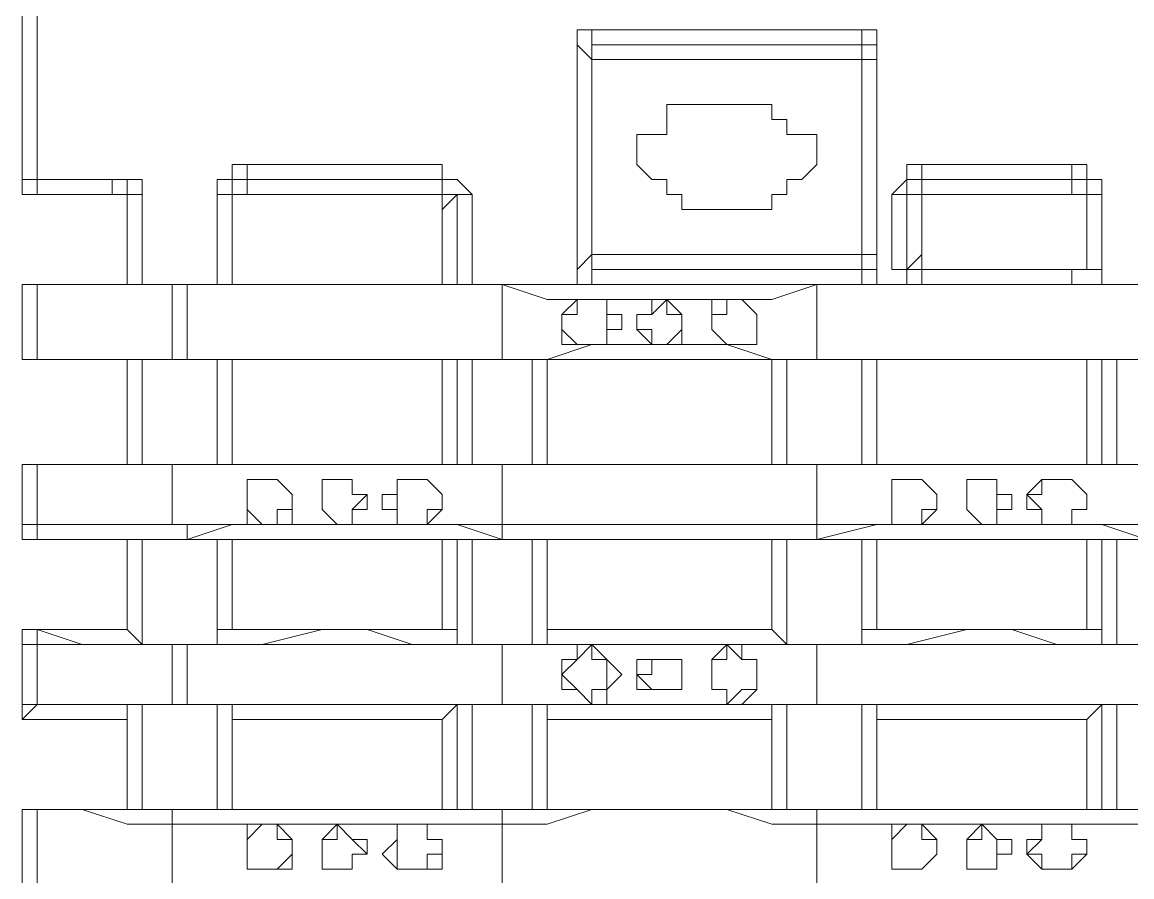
# Model space of a CAD drawing. Header units: millimetres. Extents: x 4241 to 6572, y 870 to 1291.
# Drawn here: x 4918.858 to 4921.991, y 918.179 to 920.592 of the extents above; entities that cross this region are included whole.
import ezdxf

# ---------------------------------------------------------------- set-up
doc = ezdxf.new("R2010")
doc.units = ezdxf.units.MM
doc.layers.add('PDF _Aquastok Объекты', color=7, linetype='Continuous')

msp = doc.modelspace()

# ---------------------------------------------------------------- linework, layer by layer
at = {"layer": 'PDF _Aquastok Объекты', "lineweight": 20}
for points in [[(4918.8582, 920.8244), (4918.8582, 920.1471), (4918.8582, 920.6128), (4918.9005, 920.6128), (4918.9005, 920.1471), (4919.1122, 920.1471), (4919.1545, 920.1471), (4919.1968, 920.1471), (4919.1968, 920.1047), (4919.1968, 919.8507)], [(4920.4246, 920.5281), (4920.4669, 920.4858), (4920.4669, 920.5281), (4920.4669, 920.5704), (4920.4246, 920.5704), (4920.4246, 920.5281), (4920.4246, 919.8931), (4920.4246, 919.8507), (4920.4669, 919.8507), (4920.4246, 919.8507), (4920.4246, 919.8931), (4920.4246, 920.5281), (4920.4246, 920.5704), (4920.4669, 920.5704), (4921.2289, 920.5704), (4921.2713, 920.5704), (4921.2713, 920.5281), (4921.2713, 919.8931), (4921.2713, 919.8507), (4921.2289, 919.8507), (4920.4669, 919.8507), (4920.4669, 919.8931), (4920.4669, 919.9354), (4920.4246, 919.8931)], [(4920.4669, 920.5704), (4921.2289, 920.5704), (4921.2713, 920.5704), (4921.2713, 920.5281), (4921.2713, 920.4858), (4921.2713, 920.5281), (4921.2289, 920.5281), (4921.2289, 920.5704)], [(4921.2713, 920.5281), (4921.2713, 919.8931), (4921.2713, 919.8507), (4921.2289, 919.8507), (4921.2289, 919.8931), (4921.2713, 919.8931), (4921.2713, 919.9354), (4921.2713, 919.8931)], [(4920.6362, 920.2741), (4920.6362, 920.2741)], [(4919.4085, 919.8507), (4919.4085, 920.1047), (4919.4085, 920.1471), (4919.4509, 920.1471), (4919.4509, 920.1894), (4919.4932, 920.1894), (4920.0435, 920.1894), (4920.0435, 920.1471), (4920.0859, 920.1471), (4920.1282, 920.1047), (4920.1282, 919.8507)], [(4919.4932, 920.1894), (4919.4932, 920.1471), (4919.4509, 920.1471), (4919.4509, 920.1047), (4919.4509, 920.0624)], [(4920.1282, 920.1047), (4920.0859, 920.1047), (4920.0435, 920.1047), (4920.0435, 920.1471), (4920.0435, 920.1894)], [(4921.3136, 920.1047), (4921.3559, 920.1047), (4921.3559, 920.1471), (4921.3983, 920.1471), (4921.3983, 920.1047), (4921.3559, 920.1047), (4921.3559, 919.8931), (4921.3983, 919.9354), (4921.3983, 920.1047), (4921.8216, 920.1047), (4921.8639, 920.1047), (4921.8639, 920.1471), (4921.8216, 920.1471), (4921.8216, 920.1894)], [(4921.8216, 920.1047), (4921.8216, 920.1471), (4921.3983, 920.1471), (4921.3983, 920.1894)], [(4918.9005, 920.1471), (4918.8582, 920.1471), (4918.9005, 920.1471)], [(4918.8582, 920.1471), (4918.8582, 920.1047), (4918.9005, 920.1047), (4919.1122, 920.1047)], [(4918.9005, 920.1471), (4918.9005, 920.1471)], [(4918.9005, 920.1047), (4918.9005, 920.1471), (4919.1122, 920.1471), (4919.1122, 920.1047), (4919.1545, 920.1047), (4919.1545, 920.0624)], [(4919.1122, 920.1471), (4919.1545, 920.1471), (4919.1545, 920.1047), (4919.1545, 920.0624), (4919.1545, 919.8507), (4919.1545, 920.1047), (4919.1968, 920.1047)], [(4920.0435, 919.8507), (4920.0435, 920.0624), (4920.0435, 920.1047), (4920.0435, 920.1471), (4919.4932, 920.1471), (4919.4932, 920.1047)], [(4920.0435, 920.1047), (4919.4932, 920.1047), (4919.4509, 920.1047), (4919.4509, 920.0624), (4919.4509, 919.8507), (4919.4509, 920.1047), (4919.4085, 920.1047)], [(4920.0859, 919.8507), (4920.0859, 920.1047), (4920.0435, 920.0624)], [(4921.3983, 920.1047), (4921.3983, 920.1047)], [(4921.8216, 919.8507), (4921.8216, 919.8931), (4921.8639, 919.8931), (4921.8639, 919.9354), (4921.8639, 920.1047)], [(4921.9063, 919.8931), (4921.8639, 919.8931), (4921.8639, 920.1047), (4921.9063, 920.1047)], [(4921.8639, 920.1047), (4921.8639, 920.1047)], [(4920.4669, 919.9354), (4920.4669, 919.9354)], [(4921.3136, 919.8931), (4921.3559, 919.8931), (4921.3983, 919.8931), (4921.3983, 919.9354)], [(4921.3983, 919.8507), (4921.3983, 919.8931), (4921.8216, 919.8931), (4921.8639, 919.8931), (4921.8639, 919.9354)], [(4921.3983, 919.8931), (4921.3983, 919.8931)], [(4921.3983, 919.8931), (4921.8216, 919.8931)], [(4921.8216, 919.8931), (4921.8216, 919.8931)], [(4922.0333, 919.6391), (4921.9063, 919.6391), (4921.7793, 919.6391), (4921.6523, 919.6391), (4921.5253, 919.6391), (4921.3559, 919.6391), (4921.2289, 919.6391), (4921.1019, 919.6391), (4920.9749, 919.6391), (4920.8479, 919.6391), (4920.7209, 919.6391), (4920.5939, 919.6391), (4920.4669, 919.6391), (4920.3399, 919.6391), (4920.2129, 919.6391), (4920.0859, 919.6391), (4919.9589, 919.6391), (4919.8319, 919.6391), (4919.7049, 919.6391), (4919.5355, 919.6391), (4919.4509, 919.6391), (4919.2815, 919.6391), (4919.1545, 919.6391), (4919.0275, 919.6391), (4918.9005, 919.6391), (4918.8582, 919.6391), (4918.8582, 919.8507), (4919.1545, 919.8507), (4919.1968, 919.8507), (4919.4085, 919.8507), (4919.4509, 919.8507), (4920.0435, 919.8507), (4920.0859, 919.8507), (4920.1282, 919.8507), (4920.4669, 919.8507), (4921.2289, 919.8507), (4921.3559, 919.8507), (4921.3983, 919.8507), (4921.5676, 919.8507), (4921.7793, 919.8507), (4922.1603, 919.8507)], [(4922.1179, 919.6391), (4921.9486, 919.6391), (4921.9063, 919.6391), (4921.8639, 919.6391), (4921.2713, 919.6391), (4921.2289, 919.6391), (4921.0172, 919.6391), (4920.9749, 919.6391), (4920.3399, 919.6391), (4920.2976, 919.6391), (4920.1282, 919.6391), (4920.0859, 919.6391), (4920.0435, 919.6391), (4919.4509, 919.6391), (4919.4085, 919.6391), (4919.1968, 919.6391), (4919.1545, 919.6391), (4918.8582, 919.6391), (4918.8582, 919.8507), (4918.9005, 919.8507), (4919.0275, 919.8507), (4919.1545, 919.8507), (4919.2815, 919.8507), (4919.4509, 919.8507), (4919.5355, 919.8507), (4919.7049, 919.8507), (4919.8319, 919.8507), (4919.9589, 919.8507), (4920.0859, 919.8507), (4920.2129, 919.8507), (4920.3399, 919.8507), (4920.4669, 919.8507), (4920.5939, 919.8507), (4920.7209, 919.8507), (4920.8479, 919.8507), (4920.9749, 919.8507), (4921.1019, 919.8507), (4921.1866, 919.8507), (4921.2713, 919.8507), (4921.3559, 919.8507), (4921.2713, 919.8507), (4921.1866, 919.8507), (4921.1019, 919.8507)], [(4918.9005, 919.8507), (4918.8582, 919.8507), (4918.9005, 919.8507)], [(4918.8582, 919.8507), (4918.8582, 919.8507)], [(4918.8582, 919.8507), (4918.8582, 919.8507)], [(4920.2129, 919.8507), (4920.0859, 919.8507), (4919.9589, 919.8507), (4919.8319, 919.8507), (4919.7049, 919.8507), (4919.5779, 919.8507), (4919.4509, 919.8507), (4919.3239, 919.8507), (4919.2815, 919.8507), (4919.1545, 919.8507), (4919.0275, 919.8507), (4918.9005, 919.8507), (4918.9005, 919.6391), (4919.0275, 919.6391), (4919.1545, 919.6391), (4919.2815, 919.6391), (4919.3239, 919.6391), (4919.4509, 919.6391), (4919.5779, 919.6391), (4919.7049, 919.6391), (4919.8319, 919.6391), (4919.9589, 919.6391), (4920.0859, 919.6391), (4920.2129, 919.6391)], [(4919.2815, 919.8507), (4919.2815, 919.8507)], [(4920.4669, 919.8507), (4920.4669, 919.8507)], [(4921.3559, 919.8507), (4921.5676, 919.8507), (4921.7793, 919.8507)], [(4922.0333, 919.8507), (4921.9486, 919.8507), (4921.8639, 919.8507), (4921.7793, 919.8507), (4921.8639, 919.8507), (4921.9486, 919.8507), (4922.0333, 919.8507)], [(4918.9005, 919.6391), (4918.8582, 919.6391), (4918.9005, 919.6391)], [(4918.8582, 919.6391), (4918.8582, 919.6391)], [(4918.8582, 919.6391), (4918.8582, 919.6391)], [(4919.1968, 919.6391), (4919.1968, 919.3427)], [(4919.2815, 919.6391), (4919.2815, 919.6391)], [(4919.4085, 919.3427), (4919.4085, 919.6391)], [(4920.0435, 919.6391), (4920.0435, 919.3427)], [(4920.0859, 919.3427), (4920.0859, 919.6391)], [(4920.1282, 919.6391), (4920.1282, 919.3427)], [(4920.2976, 919.3427), (4920.2976, 919.6391)], [(4921.0172, 919.6391), (4921.0172, 919.3427)], [(4921.1019, 919.6391), (4921.2713, 919.6391), (4921.3559, 919.6391), (4921.5253, 919.6391), (4921.6523, 919.6391), (4921.7793, 919.6391), (4921.9063, 919.6391), (4922.0333, 919.6391)], [(4921.2289, 919.3427), (4921.2289, 919.6391)], [(4921.8639, 919.6391), (4921.8639, 919.3427)], [(4921.9063, 919.3427), (4921.9063, 919.6391)], [(4921.9486, 919.6391), (4921.9486, 919.3427)], [(4922.0333, 919.131), (4921.9063, 919.1734), (4921.7793, 919.1734), (4921.6523, 919.1734), (4921.5253, 919.1734), (4921.3559, 919.1734), (4921.2713, 919.1734), (4921.1019, 919.131), (4921.1019, 919.1734), (4920.9749, 919.1734), (4920.8479, 919.1734), (4920.7209, 919.1734), (4920.5939, 919.1734), (4920.4669, 919.1734), (4920.3399, 919.1734), (4920.2129, 919.1734), (4920.2129, 919.131), (4920.0859, 919.1734), (4919.9589, 919.1734), (4919.8319, 919.1734), (4919.7049, 919.1734), (4919.5779, 919.1734), (4919.4509, 919.1734), (4919.3239, 919.131), (4919.3239, 919.1734), (4919.2815, 919.1734), (4919.1545, 919.1734), (4919.0275, 919.1734), (4918.9005, 919.1734), (4918.9005, 919.131), (4918.8582, 919.131), (4918.8582, 919.1734), (4918.9005, 919.1734), (4918.9005, 919.3427), (4919.0275, 919.3427), (4919.1545, 919.3427), (4919.2815, 919.3427), (4919.3239, 919.3427), (4919.4509, 919.3427), (4919.5779, 919.3427), (4919.7049, 919.3427), (4919.8319, 919.3427), (4919.9589, 919.3427), (4920.0859, 919.3427), (4920.2129, 919.3427), (4920.3399, 919.3427), (4920.4669, 919.3427), (4920.5939, 919.3427), (4920.7209, 919.3427), (4920.8479, 919.3427), (4920.9749, 919.3427), (4921.1019, 919.3427), (4921.2713, 919.3427), (4921.3559, 919.3427), (4921.5253, 919.3427), (4921.6523, 919.3427), (4921.7793, 919.3427), (4921.9063, 919.3427), (4922.0333, 919.3427)], [(4919.3239, 919.131), (4919.1545, 919.131), (4919.0275, 919.131), (4918.9005, 919.131), (4918.8582, 919.131), (4918.8582, 919.1734), (4918.8582, 919.3427), (4918.9005, 919.3427), (4919.0275, 919.3427), (4919.1545, 919.3427), (4919.3239, 919.3427)], [(4918.9005, 919.3427), (4918.8582, 919.3427), (4918.9005, 919.3427)], [(4922.1179, 919.131), (4921.9486, 919.131), (4921.9063, 919.131), (4921.8639, 919.131), (4921.2713, 919.131), (4921.2289, 919.131), (4921.0172, 919.131), (4920.9749, 919.131), (4920.3399, 919.131), (4920.2976, 919.131), (4920.1282, 919.131), (4920.0859, 919.131), (4920.0435, 919.131), (4919.4509, 919.131), (4919.4085, 919.131), (4919.1968, 919.131), (4919.1545, 919.131), (4918.8582, 919.131), (4918.8582, 919.3427), (4919.1545, 919.3427), (4919.1968, 919.3427), (4919.4085, 919.3427), (4919.4509, 919.3427), (4920.0435, 919.3427), (4920.0859, 919.3427), (4920.1282, 919.3427), (4920.2976, 919.3427), (4920.3399, 919.3427), (4920.9749, 919.3427), (4921.0172, 919.3427), (4921.2289, 919.3427), (4921.2713, 919.3427), (4921.8639, 919.3427), (4921.9063, 919.3427), (4921.9486, 919.3427), (4922.1179, 919.3427)], [(4918.8582, 919.3427), (4918.8582, 919.3427)], [(4918.8582, 919.3427), (4918.8582, 919.3427)], [(4921.1019, 919.3427), (4920.9749, 919.3427), (4920.8479, 919.3427), (4920.7209, 919.3427), (4920.5939, 919.3427), (4920.4669, 919.3427), (4920.3399, 919.3427), (4920.2129, 919.3427)], [(4918.8582, 919.131), (4918.8582, 919.131)], [(4919.1968, 919.131), (4919.1968, 918.8347)], [(4919.4085, 918.8347), (4919.4085, 919.131)], [(4920.0435, 919.131), (4920.0435, 918.877)], [(4920.0859, 918.877), (4920.0859, 919.131)], [(4920.1282, 919.131), (4920.1282, 918.8347)], [(4921.1019, 919.131), (4920.9749, 919.131), (4920.8479, 919.131), (4920.7209, 919.131), (4920.5939, 919.131), (4920.4669, 919.131), (4920.3399, 919.131), (4920.2129, 919.131)], [(4920.2976, 918.8347), (4920.2976, 919.131)], [(4921.0172, 919.131), (4921.0172, 918.8347)], [(4921.2289, 918.8347), (4921.2289, 919.131)], [(4921.8639, 919.131), (4921.8639, 918.877)], [(4921.9063, 918.877), (4921.9063, 919.131)], [(4921.9486, 919.131), (4921.9486, 918.8347)], [(4922.1179, 918.6654), (4921.9486, 918.6654), (4921.9063, 918.6654), (4921.8639, 918.623), (4921.2713, 918.623), (4921.2713, 918.6654), (4921.2289, 918.6654), (4921.0172, 918.6654), (4920.9749, 918.6654), (4920.9749, 918.623), (4920.3399, 918.623), (4920.3399, 918.6654), (4920.2976, 918.6654), (4920.1282, 918.6654), (4920.0859, 918.6654), (4920.0435, 918.623), (4919.4509, 918.623), (4919.4509, 918.6654), (4919.4085, 918.6654), (4919.1968, 918.6654), (4919.1545, 918.6654), (4919.1545, 918.623), (4918.8582, 918.623), (4918.9005, 918.6654), (4919.0275, 918.6654), (4919.1545, 918.6654), (4919.2815, 918.6654), (4919.4509, 918.6654), (4919.5355, 918.6654), (4919.7049, 918.6654), (4919.8319, 918.6654), (4919.9589, 918.6654), (4920.0859, 918.6654), (4920.2129, 918.6654), (4920.2129, 918.8347), (4920.0859, 918.8347), (4919.9589, 918.8347), (4919.8319, 918.877), (4919.7049, 918.877), (4919.5355, 918.8347), (4919.4509, 918.8347), (4919.2815, 918.8347), (4919.1545, 918.8347), (4919.0275, 918.8347), (4918.9005, 918.877), (4918.8582, 918.877), (4919.1545, 918.877), (4919.1968, 918.8347), (4919.4085, 918.8347), (4919.4085, 918.877), (4919.4509, 918.877), (4920.0435, 918.877), (4920.0859, 918.877), (4920.0859, 918.8347), (4920.1282, 918.8347), (4920.2976, 918.8347), (4920.3399, 918.8347), (4920.3399, 918.877), (4920.9749, 918.877), (4921.0172, 918.8347), (4921.2289, 918.8347), (4921.2289, 918.877), (4921.2713, 918.877), (4921.8639, 918.877), (4921.9063, 918.877), (4921.9063, 918.8347), (4921.9486, 918.8347), (4922.1179, 918.8347)], [(4920.2129, 918.8347), (4920.0859, 918.8347), (4919.9589, 918.8347), (4919.8319, 918.8347), (4919.7049, 918.8347), (4919.5779, 918.8347), (4919.4509, 918.8347), (4919.3239, 918.8347), (4919.2815, 918.8347), (4919.1545, 918.8347), (4919.0275, 918.8347), (4918.9005, 918.8347), (4918.9005, 918.877), (4918.9005, 918.8347), (4918.8582, 918.8347), (4918.9005, 918.8347), (4918.9005, 918.6654), (4919.0275, 918.6654), (4919.1545, 918.6654), (4919.2815, 918.6654), (4919.2815, 918.8347), (4919.3239, 918.8347), (4919.3239, 918.6654), (4919.2815, 918.6654), (4919.3239, 918.6654), (4919.4509, 918.6654), (4919.5779, 918.6654), (4919.7049, 918.6654), (4919.8319, 918.6654), (4919.9589, 918.6654), (4920.0859, 918.6654), (4920.2129, 918.6654)], [(4918.8582, 918.623), (4918.8582, 918.6654), (4918.8582, 918.8347), (4918.8582, 918.877)], [(4922.0333, 918.6654), (4921.9063, 918.6654), (4921.7793, 918.6654), (4921.6523, 918.6654), (4921.5253, 918.6654), (4921.3559, 918.6654), (4921.2713, 918.6654), (4921.1019, 918.6654), (4921.1019, 918.8347), (4921.2289, 918.8347), (4921.3559, 918.8347), (4921.5253, 918.877), (4921.6523, 918.877), (4921.7793, 918.8347), (4921.9063, 918.8347), (4922.0333, 918.8347)], [(4918.8582, 918.8347), (4918.8582, 918.8347)], [(4918.8582, 918.6654), (4918.8582, 918.8347)], [(4919.2815, 918.8347), (4919.2815, 918.8347)], [(4922.0333, 918.8347), (4921.9063, 918.8347), (4921.7793, 918.8347), (4921.6523, 918.8347), (4921.5253, 918.8347), (4921.3559, 918.8347), (4921.2713, 918.8347), (4921.1019, 918.8347)], [(4918.9005, 918.6654), (4918.8582, 918.6654), (4918.9005, 918.6654)], [(4918.8582, 918.6654), (4918.8582, 918.6654)], [(4919.1545, 918.623), (4919.1545, 918.369), (4919.1545, 918.6654)], [(4919.1968, 918.6654), (4919.1968, 918.369)], [(4919.4085, 918.369), (4919.4085, 918.6654)], [(4919.4509, 918.6654), (4919.4509, 918.369), (4919.4509, 918.623)], [(4920.0859, 918.369), (4920.0859, 918.6654)], [(4920.1282, 918.6654), (4920.1282, 918.369)], [(4920.2976, 918.369), (4920.2976, 918.6654)], [(4920.3399, 918.6654), (4920.3399, 918.369), (4920.3399, 918.623)], [(4920.9749, 918.623), (4920.9749, 918.369), (4920.9749, 918.6654)], [(4921.0172, 918.6654), (4921.0172, 918.369)], [(4922.9223, 918.6654), (4922.7953, 918.6654), (4922.6683, 918.6654), (4922.5413, 918.6654), (4922.4143, 918.6654), (4922.2873, 918.6654), (4922.1603, 918.6654), (4922.0333, 918.6654), (4921.9063, 918.6654), (4921.7793, 918.6654), (4921.6523, 918.6654), (4921.5253, 918.6654), (4921.3559, 918.6654), (4921.2289, 918.6654), (4921.1019, 918.6654)], [(4921.2289, 918.369), (4921.2289, 918.6654)], [(4921.2713, 918.6654), (4921.2713, 918.369), (4921.2713, 918.623)], [(4921.9063, 918.369), (4921.9063, 918.6654)], [(4921.9486, 918.6654), (4921.9486, 918.369)], [(4920.0435, 918.623), (4920.0435, 918.369)], [(4921.8639, 918.623), (4921.8639, 918.369)], [(4919.3239, 918.1573), (4919.1545, 918.1573), (4919.0275, 918.1573), (4918.9005, 918.1573), (4918.8582, 918.1573), (4918.8582, 918.369), (4918.9005, 918.369), (4919.0275, 918.369), (4919.1545, 918.369), (4919.3239, 918.369)], [(4918.9005, 918.369), (4918.8582, 918.369), (4918.9005, 918.369)], [(4918.8582, 918.1573), (4918.8582, 918.369), (4919.1545, 918.369), (4919.1968, 918.369), (4919.4085, 918.369), (4919.4509, 918.369), (4920.0435, 918.369), (4920.0859, 918.369), (4920.1282, 918.369), (4920.2976, 918.369), (4920.3399, 918.369), (4920.9749, 918.369), (4921.0172, 918.369), (4921.2289, 918.369), (4921.2713, 918.369), (4921.8639, 918.369), (4921.9063, 918.369), (4921.9486, 918.369), (4922.1179, 918.369)], [(4918.8582, 918.369), (4918.8582, 918.369)], [(4918.8582, 918.369), (4918.8582, 918.369)], [(4921.1019, 918.1573), (4921.1019, 918.3267), (4920.9749, 918.3267), (4920.8479, 918.369), (4920.7209, 918.369), (4920.5939, 918.369), (4920.4669, 918.369), (4920.3399, 918.3267), (4920.2129, 918.3267), (4920.2129, 918.369), (4920.0859, 918.369), (4919.9589, 918.369), (4919.8319, 918.369), (4919.7049, 918.369), (4919.5779, 918.369), (4919.4509, 918.369), (4919.3239, 918.369), (4919.2815, 918.369), (4919.2815, 918.3267), (4919.1545, 918.3267), (4919.0275, 918.369), (4918.9005, 918.369), (4918.9005, 918.1573)], [(4920.2129, 918.369), (4920.3399, 918.369), (4920.4669, 918.369), (4920.5939, 918.369), (4920.7209, 918.369), (4920.8479, 918.369), (4920.9749, 918.369), (4921.1019, 918.369)], [(4919.2815, 918.1573), (4919.2815, 918.3267), (4919.4509, 918.3267), (4919.5355, 918.3267), (4919.7049, 918.3267), (4919.8319, 918.3267), (4919.9589, 918.3267), (4920.0859, 918.3267), (4920.2129, 918.3267), (4920.2129, 918.1573)]]:
    msp.add_lwpolyline(points, dxfattribs=at)
for points in [[(4921.2289, 920.5281), (4921.2289, 920.4858), (4921.2713, 920.4858), (4921.2713, 919.9354), (4921.2289, 919.9354), (4921.2289, 919.8931), (4920.4669, 919.8931), (4920.4669, 919.9354), (4921.2289, 919.9354), (4921.2289, 920.4858), (4920.4669, 920.4858), (4920.4669, 920.5281)], [(4920.4669, 919.9354), (4920.4669, 920.4858)], [(4920.6362, 920.1471), (4920.6786, 920.1471), (4920.6786, 920.1047), (4920.7209, 920.1047), (4920.7209, 920.0624), (4920.7632, 920.0624), (4920.9326, 920.0624), (4920.9749, 920.0624), (4920.9749, 920.1047), (4921.0172, 920.1047), (4921.0172, 920.1471), (4921.0596, 920.1471), (4921.1019, 920.1894), (4921.1019, 920.2317), (4921.1019, 920.2741), (4921.0596, 920.2741), (4921.0172, 920.2741), (4921.0172, 920.3164), (4920.9749, 920.3164), (4920.9749, 920.3588), (4920.9326, 920.3588), (4920.7632, 920.3588), (4920.7209, 920.3588), (4920.6786, 920.3588), (4920.6786, 920.3164), (4920.6786, 920.2741), (4920.6362, 920.2741), (4920.5939, 920.2741), (4920.5939, 920.2317), (4920.5939, 920.1894)], [(4921.3136, 920.1047), (4921.3559, 920.1471), (4921.3559, 920.1894), (4921.3983, 920.1894), (4921.8216, 920.1894), (4921.8639, 920.1894), (4921.8639, 920.1471), (4921.9063, 920.1471), (4921.9063, 920.1047), (4921.9063, 919.8931), (4921.9063, 919.8507), (4921.8639, 919.8507), (4921.8216, 919.8507), (4921.3983, 919.8507), (4921.3559, 919.8507), (4921.3559, 919.8931), (4921.3136, 919.8931)], [(4919.3239, 919.8507), (4919.3239, 919.6391), (4919.2815, 919.6391), (4919.2815, 919.8507)], [(4921.1019, 919.8507), (4920.9749, 919.8084), (4920.8479, 919.8084), (4920.7209, 919.8084), (4920.5939, 919.8084), (4920.4669, 919.8084), (4920.3399, 919.8084), (4920.2129, 919.8507), (4920.2129, 919.6391), (4920.3399, 919.6391), (4920.4669, 919.6814), (4920.5939, 919.6814), (4920.7209, 919.6814), (4920.8479, 919.6814), (4920.9749, 919.6391), (4921.1019, 919.6391)], [(4920.5092, 919.7237), (4920.5092, 919.7661), (4920.5092, 919.8084), (4920.4669, 919.8084), (4920.4246, 919.8084), (4920.4246, 919.7661), (4920.3822, 919.7661), (4920.3822, 919.7237), (4920.4246, 919.6814), (4920.4669, 919.6814), (4920.5092, 919.6814)], [(4920.5516, 919.7237), (4920.5092, 919.7237), (4920.5092, 919.6814), (4920.4669, 919.6814), (4920.4246, 919.6814), (4920.3822, 919.6814), (4920.3822, 919.7237), (4920.3822, 919.7661), (4920.4246, 919.8084), (4920.4669, 919.8084), (4920.5092, 919.8084), (4920.5092, 919.7661), (4920.5516, 919.7661)], [(4920.5939, 919.7237), (4920.6362, 919.7237), (4920.6362, 919.6814), (4920.6786, 919.6814), (4920.7209, 919.7237), (4920.7209, 919.7661), (4920.6786, 919.7661), (4920.6786, 919.8084), (4920.6362, 919.7661), (4920.5939, 919.7661)], [(4920.5939, 919.7237), (4920.5939, 919.7661), (4920.6362, 919.7661), (4920.6362, 919.8084), (4920.6786, 919.8084), (4920.7209, 919.7661), (4920.7209, 919.7237), (4920.7209, 919.6814), (4920.6786, 919.6814), (4920.6362, 919.6814)], [(4920.8056, 919.7237), (4920.8479, 919.6814), (4920.8902, 919.6814), (4920.9326, 919.6814), (4920.9326, 919.7237), (4920.9326, 919.7661), (4920.8902, 919.8084), (4920.8479, 919.8084), (4920.8479, 919.7661), (4920.8056, 919.7661)], [(4920.8056, 919.7237), (4920.8056, 919.7661), (4920.8056, 919.8084), (4920.8479, 919.8084), (4920.8902, 919.8084), (4920.9326, 919.7661), (4920.9326, 919.7237), (4920.9326, 919.6814), (4920.8902, 919.6814), (4920.8479, 919.6814)], [(4919.1545, 919.3427), (4919.1545, 919.6391)], [(4919.4509, 919.6391), (4919.4509, 919.3427)], [(4920.3399, 919.6391), (4920.3399, 919.3427)], [(4920.9749, 919.3427), (4920.9749, 919.6391)], [(4921.2713, 919.6391), (4921.2713, 919.3427)], [(4920.2129, 919.3427), (4920.0859, 919.3427), (4919.9589, 919.3427), (4919.8319, 919.3427), (4919.7049, 919.3427), (4919.5355, 919.3427), (4919.4509, 919.3427), (4919.2815, 919.3427), (4919.2815, 919.1734), (4919.4509, 919.1734), (4919.5355, 919.1734), (4919.7049, 919.1734), (4919.8319, 919.1734), (4919.9589, 919.1734), (4920.0859, 919.1734), (4920.2129, 919.1734)], [(4922.0333, 919.3427), (4921.9063, 919.3427), (4921.7793, 919.3427), (4921.6523, 919.3427), (4921.5253, 919.3427), (4921.3559, 919.3427), (4921.2713, 919.3427), (4921.1019, 919.3427), (4921.1019, 919.1734), (4921.2713, 919.1734), (4921.3559, 919.1734), (4921.5253, 919.1734), (4921.6523, 919.1734), (4921.7793, 919.1734), (4921.9063, 919.1734), (4922.0333, 919.1734)], [(4919.6202, 919.258), (4919.5779, 919.3004), (4919.5355, 919.3004), (4919.4932, 919.3004), (4919.4932, 919.258), (4919.4932, 919.2157), (4919.5355, 919.1734), (4919.5779, 919.1734), (4919.5779, 919.2157), (4919.6202, 919.2157)], [(4919.6202, 919.258), (4919.6202, 919.2157), (4919.6202, 919.1734), (4919.5779, 919.1734), (4919.5355, 919.1734), (4919.4932, 919.1734), (4919.4932, 919.2157), (4919.4932, 919.258), (4919.4932, 919.3004), (4919.5355, 919.3004), (4919.5779, 919.3004)], [(4919.7049, 919.258), (4919.7049, 919.2157), (4919.7472, 919.1734), (4919.7895, 919.1734), (4919.7895, 919.2157), (4919.8319, 919.258), (4919.7895, 919.258), (4919.7895, 919.3004), (4919.7472, 919.3004), (4919.7049, 919.3004)], [(4919.7049, 919.258), (4919.7049, 919.3004), (4919.7472, 919.3004), (4919.7895, 919.3004), (4919.7895, 919.258), (4919.8319, 919.258), (4919.8319, 919.2157), (4919.7895, 919.2157), (4919.7895, 919.1734), (4919.7472, 919.1734), (4919.7049, 919.2157)], [(4919.8742, 919.258), (4919.9165, 919.258), (4919.9165, 919.3004), (4919.9589, 919.3004), (4920.0012, 919.3004), (4920.0435, 919.258), (4920.0435, 919.2157), (4920.0012, 919.1734), (4919.9589, 919.1734), (4919.9165, 919.1734), (4919.9165, 919.2157), (4919.8742, 919.2157)], [(4919.9165, 919.258), (4919.9165, 919.2157), (4919.9165, 919.1734), (4919.9589, 919.1734), (4920.0012, 919.1734), (4920.0012, 919.2157), (4920.0435, 919.2157), (4920.0435, 919.258), (4920.0012, 919.3004), (4919.9589, 919.3004), (4919.9165, 919.3004)], [(4921.4406, 919.258), (4921.3983, 919.3004), (4921.3559, 919.3004), (4921.3136, 919.3004), (4921.3136, 919.258), (4921.3136, 919.2157), (4921.3136, 919.1734), (4921.3559, 919.1734), (4921.3983, 919.1734), (4921.3983, 919.2157), (4921.4406, 919.2157)], [(4921.4406, 919.258), (4921.4406, 919.2157), (4921.3983, 919.1734), (4921.3559, 919.1734), (4921.3136, 919.1734), (4921.3136, 919.2157), (4921.3136, 919.258), (4921.3136, 919.3004), (4921.3559, 919.3004), (4921.3983, 919.3004)], [(4921.5253, 919.258), (4921.5253, 919.2157), (4921.5676, 919.1734), (4921.6099, 919.1734), (4921.6099, 919.2157), (4921.6099, 919.258), (4921.6099, 919.3004), (4921.5676, 919.3004), (4921.5253, 919.3004)], [(4921.5253, 919.258), (4921.5253, 919.3004), (4921.5676, 919.3004), (4921.6099, 919.3004), (4921.6099, 919.258), (4921.6523, 919.258), (4921.6523, 919.2157), (4921.6099, 919.2157), (4921.6099, 919.1734), (4921.5676, 919.1734), (4921.5253, 919.2157)], [(4921.6946, 919.258), (4921.7369, 919.2157), (4921.7369, 919.1734), (4921.7793, 919.1734), (4921.8216, 919.1734), (4921.8216, 919.2157), (4921.8639, 919.2157), (4921.8639, 919.258), (4921.8216, 919.3004), (4921.7793, 919.3004), (4921.7369, 919.3004), (4921.7369, 919.258)], [(4921.6946, 919.258), (4921.7369, 919.3004), (4921.7793, 919.3004), (4921.8216, 919.3004), (4921.8639, 919.258), (4921.8639, 919.2157), (4921.8216, 919.2157), (4921.8216, 919.1734), (4921.7793, 919.1734), (4921.7369, 919.1734), (4921.7369, 919.2157), (4921.6946, 919.2157)], [(4919.1545, 918.877), (4919.1545, 919.131)], [(4919.4509, 919.131), (4919.4509, 918.877)], [(4920.3399, 919.131), (4920.3399, 918.877)], [(4920.9749, 918.877), (4920.9749, 919.131)], [(4921.2713, 919.131), (4921.2713, 918.877)], [(4921.1019, 918.8347), (4920.9749, 918.8347), (4920.8479, 918.8347), (4920.7209, 918.8347), (4920.5939, 918.8347), (4920.4669, 918.8347), (4920.3399, 918.8347), (4920.2129, 918.8347), (4920.3399, 918.8347), (4920.4669, 918.8347), (4920.5939, 918.8347), (4920.7209, 918.8347), (4920.8479, 918.8347), (4920.9749, 918.8347)], [(4920.5092, 918.75), (4920.5092, 918.7924), (4920.4669, 918.7924), (4920.4669, 918.8347), (4920.4246, 918.7924), (4920.3822, 918.75), (4920.4246, 918.7077), (4920.4669, 918.6654), (4920.4669, 918.7077), (4920.5092, 918.7077)], [(4920.5516, 918.75), (4920.5092, 918.7077), (4920.5092, 918.6654), (4920.4669, 918.6654), (4920.4246, 918.7077), (4920.3822, 918.7077), (4920.3822, 918.75), (4920.3822, 918.7924), (4920.4246, 918.7924), (4920.4246, 918.8347), (4920.4669, 918.8347), (4920.5092, 918.7924)], [(4920.8056, 918.75), (4920.8056, 918.7077), (4920.8479, 918.7077), (4920.8479, 918.6654), (4920.8902, 918.7077), (4920.9326, 918.7077), (4920.9326, 918.75), (4920.9326, 918.7924), (4920.8902, 918.7924), (4920.8479, 918.8347), (4920.8479, 918.7924), (4920.8056, 918.7924)], [(4920.8056, 918.75), (4920.8056, 918.7924), (4920.8479, 918.8347), (4920.8902, 918.8347), (4920.8902, 918.7924), (4920.9326, 918.7924), (4920.9326, 918.75), (4920.9326, 918.7077), (4920.8902, 918.6654), (4920.8479, 918.6654), (4920.8479, 918.7077), (4920.8056, 918.7077)], [(4920.5939, 918.75), (4920.6362, 918.7077), (4920.6786, 918.7077), (4920.7209, 918.7077), (4920.7209, 918.75), (4920.7209, 918.7924), (4920.6786, 918.7924), (4920.6362, 918.7924), (4920.6362, 918.75)], [(4920.5939, 918.75), (4920.5939, 918.7924), (4920.6362, 918.7924), (4920.6786, 918.7924), (4920.7209, 918.7924), (4920.7209, 918.75), (4920.7209, 918.7077), (4920.6786, 918.7077), (4920.6362, 918.7077), (4920.5939, 918.7077)], [(4921.1019, 918.6654), (4920.9749, 918.6654), (4920.8479, 918.6654), (4920.7209, 918.6654), (4920.5939, 918.6654), (4920.4669, 918.6654), (4920.3399, 918.6654), (4920.2129, 918.6654), (4920.3399, 918.6654), (4920.4669, 918.6654), (4920.5939, 918.6654), (4920.7209, 918.6654), (4920.8479, 918.6654), (4920.9749, 918.6654)], [(4922.0333, 918.369), (4922.0333, 918.3267), (4921.9063, 918.3267), (4921.7793, 918.3267), (4921.6523, 918.3267), (4921.5253, 918.3267), (4921.3559, 918.3267), (4921.2713, 918.3267), (4921.1019, 918.3267), (4921.1019, 918.369), (4921.2713, 918.369), (4921.3559, 918.369), (4921.5253, 918.369), (4921.6523, 918.369), (4921.7793, 918.369), (4921.9063, 918.369)], [(4919.6202, 918.242), (4919.6202, 918.2843), (4919.5779, 918.2843), (4919.5779, 918.3267), (4919.5355, 918.3267), (4919.4932, 918.2843), (4919.4932, 918.242), (4919.4932, 918.1997), (4919.5355, 918.1997), (4919.5779, 918.1997)], [(4919.6202, 918.242), (4919.6202, 918.1997), (4919.5779, 918.1997), (4919.5355, 918.1997), (4919.4932, 918.1997), (4919.4932, 918.242), (4919.4932, 918.2843), (4919.4932, 918.3267), (4919.5355, 918.3267), (4919.5779, 918.3267), (4919.6202, 918.2843)], [(4919.7049, 918.242), (4919.7049, 918.1997), (4919.7472, 918.1997), (4919.7895, 918.1997), (4919.7895, 918.242), (4919.8319, 918.242), (4919.7895, 918.2843), (4919.7472, 918.3267), (4919.7472, 918.2843), (4919.7049, 918.2843)], [(4919.7049, 918.242), (4919.7049, 918.2843), (4919.7472, 918.3267), (4919.7895, 918.2843), (4919.8319, 918.2843), (4919.8319, 918.242), (4919.7895, 918.242), (4919.7895, 918.1997), (4919.7472, 918.1997), (4919.7049, 918.1997)], [(4919.8742, 918.242), (4919.9165, 918.2843), (4919.9165, 918.3267), (4919.9589, 918.3267), (4920.0012, 918.3267), (4920.0012, 918.2843), (4920.0435, 918.2843), (4920.0435, 918.242), (4920.0435, 918.1997), (4920.0012, 918.1997), (4919.9589, 918.1997), (4919.9165, 918.1997)], [(4919.9165, 918.242), (4919.9165, 918.1997), (4919.9589, 918.1997), (4920.0012, 918.1997), (4920.0012, 918.242), (4920.0435, 918.242), (4920.0435, 918.2843), (4920.0012, 918.2843), (4920.0012, 918.3267), (4919.9589, 918.3267), (4919.9165, 918.3267), (4919.9165, 918.2843)], [(4921.4406, 918.242), (4921.4406, 918.2843), (4921.3983, 918.2843), (4921.3983, 918.3267), (4921.3559, 918.3267), (4921.3136, 918.2843), (4921.3136, 918.242), (4921.3136, 918.1997), (4921.3559, 918.1997), (4921.3983, 918.1997)], [(4921.4406, 918.242), (4921.3983, 918.1997), (4921.3559, 918.1997), (4921.3136, 918.1997), (4921.3136, 918.242), (4921.3136, 918.2843), (4921.3136, 918.3267), (4921.3559, 918.3267), (4921.3983, 918.3267), (4921.4406, 918.2843)], [(4921.5253, 918.242), (4921.5253, 918.1997), (4921.5676, 918.1997), (4921.6099, 918.1997), (4921.6099, 918.242), (4921.6099, 918.2843), (4921.5676, 918.3267), (4921.5676, 918.2843), (4921.5253, 918.2843)], [(4921.5253, 918.242), (4921.5253, 918.2843), (4921.5676, 918.3267), (4921.6099, 918.2843), (4921.6523, 918.2843), (4921.6523, 918.242), (4921.6099, 918.242), (4921.6099, 918.1997), (4921.5676, 918.1997), (4921.5253, 918.1997)], [(4921.6946, 918.242), (4921.7369, 918.242), (4921.7369, 918.1997), (4921.7793, 918.1997), (4921.8216, 918.1997), (4921.8216, 918.242), (4921.8639, 918.242), (4921.8639, 918.2843), (4921.8216, 918.2843), (4921.8216, 918.3267), (4921.7793, 918.3267), (4921.7369, 918.3267), (4921.7369, 918.2843)], [(4921.6946, 918.242), (4921.6946, 918.2843), (4921.7369, 918.2843), (4921.7369, 918.3267), (4921.7793, 918.3267), (4921.8216, 918.3267), (4921.8216, 918.2843), (4921.8639, 918.2843), (4921.8639, 918.242), (4921.8216, 918.1997), (4921.7793, 918.1997), (4921.7369, 918.1997)]]:
    msp.add_lwpolyline(points, close=True, dxfattribs=at)

doc.saveas('drawing.dxf')
